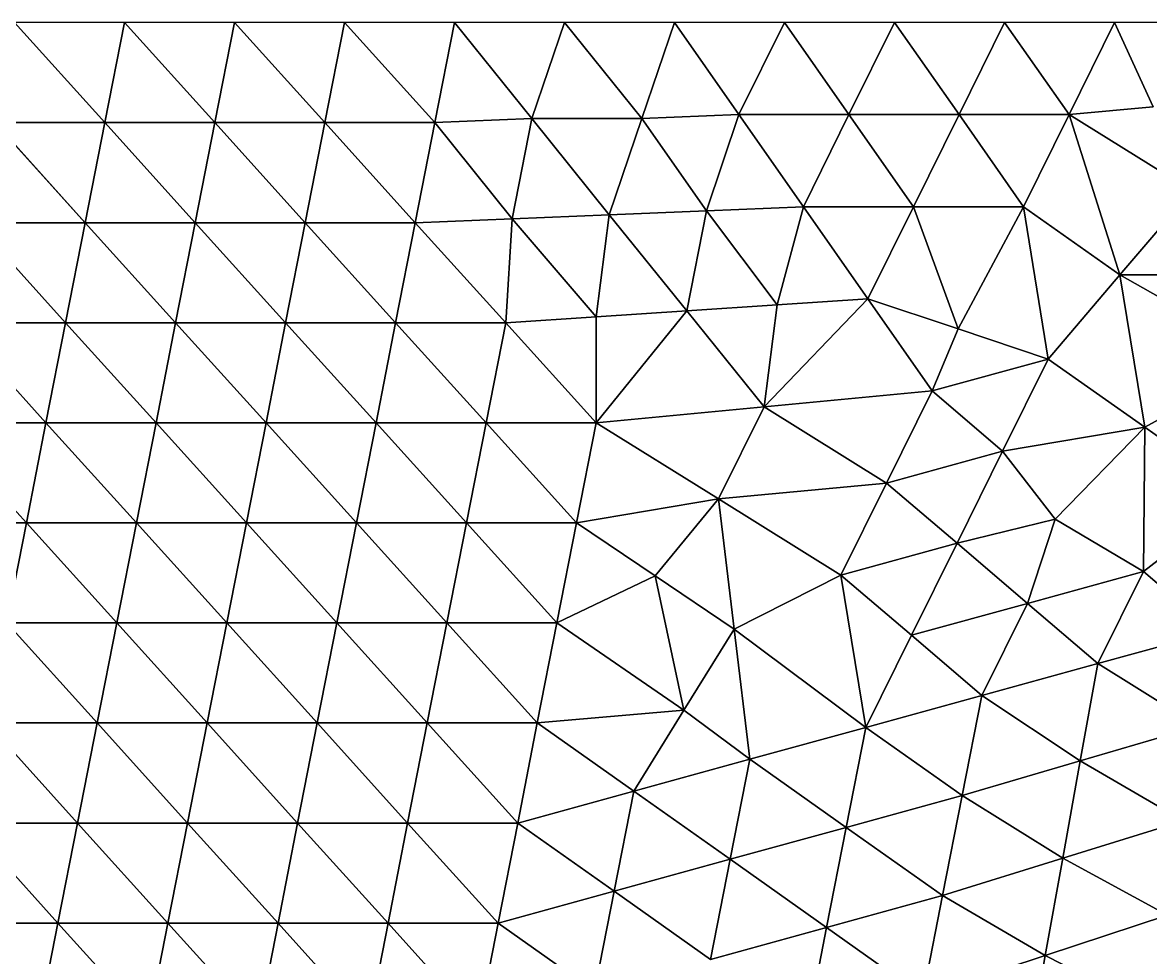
# Model space of a CAD drawing. Extents: x 100 to 350, y 100 to 150.
# Drawn here: x 265.74 to 281.76, y 136.73 to 150 of the extents above; entities that cross this region are included whole.
import ezdxf

# ---------------------------------------------------------------- set-up
doc = ezdxf.new("R2010")
doc.units = 0

msp = doc.modelspace()

# ---------------------------------------------------------------- linework, layer by layer
at = {"color": 1}
for p, q in [((266.90906, 148.579372), (265.625, 150)), ((265.625, 150), (266.90906, 148.579372)), ((267.1875, 150), (266.90906, 148.579372)), ((266.90906, 148.579372), (267.1875, 150)), ((268.47156, 148.579372), (267.1875, 150)), ((267.1875, 150), (268.47156, 148.579372)), ((268.47156, 148.579372), (268.75, 150)), ((268.75, 150), (268.47156, 148.579372)), ((268.75, 150), (270.03406, 148.579372)), ((270.03406, 148.579372), (268.75, 150)), ((270.3125, 150), (270.03406, 148.579372)), ((270.03406, 148.579372), (270.3125, 150)), ((270.3125, 150), (271.59656, 148.579372)), ((271.59656, 148.579372), (270.3125, 150)), ((271.875, 150), (271.59656, 148.579372)), ((271.59656, 148.579372), (271.875, 150)), ((272.974411, 148.635939), (271.875, 150)), ((271.875, 150), (272.974411, 148.635939)), ((273.4375, 150), (272.974411, 148.635939)), ((272.974411, 148.635939), (273.4375, 150)), ((274.536911, 148.635939), (273.4375, 150)), ((273.4375, 150), (274.536911, 148.635939)), ((275, 150), (274.536911, 148.635939)), ((274.536911, 148.635939), (275, 150)), ((275.914761, 148.692507), (275, 150)), ((275, 150), (275.914761, 148.692507)), ((276.5625, 150), (275.914761, 148.692507)), ((275.914761, 148.692507), (276.5625, 150)), ((277.477261, 148.692507), (276.5625, 150)), ((276.5625, 150), (277.477261, 148.692507)), ((278.125, 150), (277.477261, 148.692507)), ((277.477261, 148.692507), (278.125, 150)), ((279.039761, 148.692507), (278.125, 150)), ((278.125, 150), (279.039761, 148.692507)), ((279.6875, 150), (279.039761, 148.692507)), ((279.039761, 148.692507), (279.6875, 150)), ((280.602261, 148.692507), (279.6875, 150)), ((279.6875, 150), (280.602261, 148.692507)), ((280.602261, 148.692507), (281.25, 150)), ((281.25, 150), (280.602261, 148.692507)), ((281.25, 150), (281.795462, 148.805641)), ((281.795462, 148.805641), (281.25, 150)), ((280.602261, 148.692507), (281.795462, 148.805641)), ((281.795462, 148.805641), (280.602261, 148.692507)), ((274.536911, 148.635939), (275.914761, 148.692507)), ((275.914761, 148.692507), (274.536911, 148.635939)), ((275.914761, 148.692507), (275.451672, 147.328446)), ((275.451672, 147.328446), (275.914761, 148.692507)), ((275.914761, 148.692507), (277.477261, 148.692507)), ((276.829523, 147.385013), (275.914761, 148.692507)), ((277.477261, 148.692507), (275.914761, 148.692507)), ((275.914761, 148.692507), (276.829523, 147.385013)), ((277.477261, 148.692507), (276.829523, 147.385013)), ((276.829523, 147.385013), (277.477261, 148.692507)), ((277.477261, 148.692507), (279.039761, 148.692507)), ((277.477261, 148.692507), (278.392023, 147.385013)), ((279.039761, 148.692507), (277.477261, 148.692507)), ((278.392023, 147.385013), (277.477261, 148.692507)), ((278.392023, 147.385013), (279.039761, 148.692507)), ((279.039761, 148.692507), (278.392023, 147.385013)), ((280.602261, 148.692507), (279.039761, 148.692507)), ((279.039761, 148.692507), (279.954523, 147.385013)), ((279.039761, 148.692507), (280.602261, 148.692507)), ((279.954523, 147.385013), (279.039761, 148.692507)), ((279.954523, 147.385013), (280.602261, 148.692507)), ((280.602261, 148.692507), (279.954523, 147.385013)), ((280.602261, 148.692507), (281.323887, 146.416924)), ((282.340925, 147.611282), (280.602261, 148.692507)), ((281.323887, 146.416924), (280.602261, 148.692507)), ((280.602261, 148.692507), (282.340925, 147.611282)), ((265.34656, 148.579372), (266.90906, 148.579372)), ((265.34656, 148.579372), (266.630621, 147.158744)), ((266.90906, 148.579372), (265.34656, 148.579372)), ((266.630621, 147.158744), (265.34656, 148.579372)), ((266.630621, 147.158744), (266.90906, 148.579372)), ((266.90906, 148.579372), (266.630621, 147.158744)), ((268.47156, 148.579372), (266.90906, 148.579372)), ((266.90906, 148.579372), (268.193121, 147.158744)), ((266.90906, 148.579372), (268.47156, 148.579372)), ((268.193121, 147.158744), (266.90906, 148.579372)), ((268.193121, 147.158744), (268.47156, 148.579372)), ((268.47156, 148.579372), (268.193121, 147.158744)), ((268.47156, 148.579372), (269.755621, 147.158744)), ((270.03406, 148.579372), (268.47156, 148.579372)), ((269.755621, 147.158744), (268.47156, 148.579372)), ((268.47156, 148.579372), (270.03406, 148.579372)), ((270.03406, 148.579372), (269.755621, 147.158744)), ((269.755621, 147.158744), (270.03406, 148.579372)), ((271.318121, 147.158744), (270.03406, 148.579372)), ((270.03406, 148.579372), (271.59656, 148.579372)), ((271.59656, 148.579372), (270.03406, 148.579372)), ((270.03406, 148.579372), (271.318121, 147.158744)), ((271.59656, 148.579372), (271.318121, 147.158744)), ((271.318121, 147.158744), (271.59656, 148.579372)), ((271.59656, 148.579372), (272.974411, 148.635939)), ((272.974411, 148.635939), (271.59656, 148.579372)), ((272.695971, 147.215311), (271.59656, 148.579372)), ((271.59656, 148.579372), (272.695971, 147.215311)), ((272.974411, 148.635939), (272.695971, 147.215311)), ((272.695971, 147.215311), (272.974411, 148.635939)), ((272.974411, 148.635939), (274.536911, 148.635939)), ((274.073822, 147.271879), (272.974411, 148.635939)), ((274.536911, 148.635939), (272.974411, 148.635939)), ((272.974411, 148.635939), (274.073822, 147.271879)), ((274.536911, 148.635939), (274.073822, 147.271879)), ((274.073822, 147.271879), (274.536911, 148.635939)), ((275.451672, 147.328446), (274.536911, 148.635939)), ((274.536911, 148.635939), (275.451672, 147.328446)), ((281.323887, 146.416924), (282.340925, 147.611282)), ((282.340925, 147.611282), (281.323887, 146.416924)), ((275.451672, 147.328446), (276.829523, 147.385013)), ((276.829523, 147.385013), (275.451672, 147.328446)), ((276.829523, 147.385013), (276.458759, 145.992669)), ((276.458759, 145.992669), (276.829523, 147.385013)), ((278.392023, 147.385013), (276.829523, 147.385013)), ((276.829523, 147.385013), (277.744284, 146.07752)), ((277.744284, 146.07752), (276.829523, 147.385013)), ((276.829523, 147.385013), (278.392023, 147.385013)), ((277.744284, 146.07752), (278.392023, 147.385013)), ((278.392023, 147.385013), (277.744284, 146.07752)), ((279.954523, 147.385013), (278.392023, 147.385013)), ((278.392023, 147.385013), (279.025567, 145.650042)), ((279.025567, 145.650042), (278.392023, 147.385013)), ((278.392023, 147.385013), (279.954523, 147.385013)), ((279.025567, 145.650042), (279.954523, 147.385013)), ((279.954523, 147.385013), (279.025567, 145.650042)), ((279.954523, 147.385013), (281.323887, 146.416924)), ((281.323887, 146.416924), (279.954523, 147.385013)), ((279.954523, 147.385013), (280.30685, 145.222565)), ((280.30685, 145.222565), (279.954523, 147.385013)), ((271.318121, 147.158744), (272.695971, 147.215311)), ((272.695971, 147.215311), (271.318121, 147.158744)), ((272.695971, 147.215311), (272.602181, 145.738116)), ((272.602181, 145.738116), (272.695971, 147.215311)), ((272.695971, 147.215311), (274.073822, 147.271879)), ((274.073822, 147.271879), (272.695971, 147.215311)), ((273.887707, 145.822967), (272.695971, 147.215311)), ((272.695971, 147.215311), (273.887707, 145.822967)), ((274.073822, 147.271879), (273.887707, 145.822967)), ((273.887707, 145.822967), (274.073822, 147.271879)), ((274.073822, 147.271879), (275.451672, 147.328446)), ((275.451672, 147.328446), (274.073822, 147.271879)), ((275.173233, 145.907818), (274.073822, 147.271879)), ((274.073822, 147.271879), (275.173233, 145.907818)), ((275.451672, 147.328446), (275.173233, 145.907818)), ((275.173233, 145.907818), (275.451672, 147.328446)), ((276.458759, 145.992669), (275.451672, 147.328446)), ((275.451672, 147.328446), (276.458759, 145.992669)), ((266.630621, 147.158744), (265.068121, 147.158744)), ((265.068121, 147.158744), (266.352181, 145.738116)), ((266.352181, 145.738116), (265.068121, 147.158744)), ((265.068121, 147.158744), (266.630621, 147.158744)), ((266.352181, 145.738116), (266.630621, 147.158744)), ((266.630621, 147.158744), (266.352181, 145.738116)), ((266.630621, 147.158744), (267.914681, 145.738116)), ((268.193121, 147.158744), (266.630621, 147.158744)), ((267.914681, 145.738116), (266.630621, 147.158744)), ((266.630621, 147.158744), (268.193121, 147.158744)), ((268.193121, 147.158744), (267.914681, 145.738116)), ((267.914681, 145.738116), (268.193121, 147.158744)), ((269.477181, 145.738116), (268.193121, 147.158744)), ((268.193121, 147.158744), (269.755621, 147.158744)), ((269.755621, 147.158744), (268.193121, 147.158744)), ((268.193121, 147.158744), (269.477181, 145.738116)), ((269.755621, 147.158744), (269.477181, 145.738116)), ((269.477181, 145.738116), (269.755621, 147.158744)), ((269.755621, 147.158744), (271.318121, 147.158744)), ((269.755621, 147.158744), (271.039681, 145.738116)), ((271.318121, 147.158744), (269.755621, 147.158744)), ((271.039681, 145.738116), (269.755621, 147.158744)), ((271.318121, 147.158744), (271.039681, 145.738116)), ((271.039681, 145.738116), (271.318121, 147.158744)), ((272.602181, 145.738116), (271.318121, 147.158744)), ((271.318121, 147.158744), (272.602181, 145.738116)), ((281.323887, 146.416924), (280.30685, 145.222565)), ((280.30685, 145.222565), (281.323887, 146.416924)), ((282.886387, 146.416924), (281.323887, 146.416924)), ((281.323887, 146.416924), (283.43185, 145.222565)), ((281.323887, 146.416924), (281.676214, 144.254475)), ((283.43185, 145.222565), (281.323887, 146.416924)), ((281.676214, 144.254475), (281.323887, 146.416924)), ((281.323887, 146.416924), (282.886387, 146.416924)), ((277.744284, 146.07752), (276.272644, 144.543757)), ((276.272644, 144.543757), (277.744284, 146.07752)), ((277.744284, 146.07752), (276.458759, 145.992669)), ((276.458759, 145.992669), (277.744284, 146.07752)), ((278.659046, 144.770026), (277.744284, 146.07752)), ((279.025567, 145.650042), (277.744284, 146.07752)), ((277.744284, 146.07752), (278.659046, 144.770026)), ((277.744284, 146.07752), (279.025567, 145.650042)), ((275.173233, 145.907818), (276.458759, 145.992669)), ((276.458759, 145.992669), (275.173233, 145.907818)), ((276.458759, 145.992669), (276.272644, 144.543757)), ((276.272644, 144.543757), (276.458759, 145.992669)), ((272.602181, 145.738116), (273.887707, 145.822967)), ((273.887707, 145.822967), (272.602181, 145.738116)), ((273.886242, 144.317488), (275.173233, 145.907818)), ((275.173233, 145.907818), (273.886242, 144.317488)), ((273.887707, 145.822967), (273.886242, 144.317488)), ((273.886242, 144.317488), (273.887707, 145.822967)), ((275.173233, 145.907818), (273.887707, 145.822967)), ((273.887707, 145.822967), (275.173233, 145.907818)), ((276.272644, 144.543757), (275.173233, 145.907818)), ((275.173233, 145.907818), (276.272644, 144.543757)), ((266.073742, 144.317488), (264.789681, 145.738116)), ((264.789681, 145.738116), (266.073742, 144.317488)), ((266.352181, 145.738116), (264.789681, 145.738116)), ((264.789681, 145.738116), (266.352181, 145.738116)), ((266.073742, 144.317488), (266.352181, 145.738116)), ((266.352181, 145.738116), (266.073742, 144.317488)), ((266.352181, 145.738116), (267.914681, 145.738116)), ((267.636242, 144.317488), (266.352181, 145.738116)), ((267.914681, 145.738116), (266.352181, 145.738116)), ((266.352181, 145.738116), (267.636242, 144.317488)), ((267.914681, 145.738116), (267.636242, 144.317488)), ((267.636242, 144.317488), (267.914681, 145.738116)), ((267.914681, 145.738116), (269.477181, 145.738116)), ((267.914681, 145.738116), (269.198742, 144.317488)), ((269.477181, 145.738116), (267.914681, 145.738116)), ((269.198742, 144.317488), (267.914681, 145.738116)), ((269.477181, 145.738116), (269.198742, 144.317488)), ((269.198742, 144.317488), (269.477181, 145.738116)), ((270.761242, 144.317488), (269.477181, 145.738116)), ((271.039681, 145.738116), (269.477181, 145.738116)), ((269.477181, 145.738116), (270.761242, 144.317488)), ((269.477181, 145.738116), (271.039681, 145.738116)), ((271.039681, 145.738116), (270.761242, 144.317488)), ((270.761242, 144.317488), (271.039681, 145.738116)), ((271.039681, 145.738116), (272.602181, 145.738116)), ((271.039681, 145.738116), (272.323742, 144.317488)), ((272.602181, 145.738116), (271.039681, 145.738116)), ((272.323742, 144.317488), (271.039681, 145.738116)), ((272.323742, 144.317488), (272.602181, 145.738116)), ((272.602181, 145.738116), (272.323742, 144.317488)), ((273.886242, 144.317488), (272.602181, 145.738116)), ((272.602181, 145.738116), (273.886242, 144.317488)), ((278.659046, 144.770026), (279.025567, 145.650042)), ((279.025567, 145.650042), (278.659046, 144.770026)), ((279.025567, 145.650042), (280.30685, 145.222565)), ((280.30685, 145.222565), (279.025567, 145.650042)), ((278.659046, 144.770026), (280.30685, 145.222565)), ((280.30685, 145.222565), (278.659046, 144.770026)), ((280.30685, 145.222565), (279.659111, 143.915071)), ((279.659111, 143.915071), (280.30685, 145.222565)), ((281.676214, 144.254475), (280.30685, 145.222565)), ((280.30685, 145.222565), (281.676214, 144.254475)), ((281.676214, 144.254475), (283.43185, 145.222565)), ((283.43185, 145.222565), (281.676214, 144.254475)), ((276.272644, 144.543757), (278.659046, 144.770026)), ((278.659046, 144.770026), (276.272644, 144.543757)), ((278.011307, 143.462533), (278.659046, 144.770026)), ((278.659046, 144.770026), (278.011307, 143.462533)), ((279.659111, 143.915071), (278.659046, 144.770026)), ((278.659046, 144.770026), (279.659111, 143.915071)), ((273.886242, 144.317488), (276.272644, 144.543757)), ((276.272644, 144.543757), (273.886242, 144.317488)), ((276.272644, 144.543757), (275.624905, 143.236264)), ((275.624905, 143.236264), (276.272644, 144.543757)), ((278.011307, 143.462533), (276.272644, 144.543757)), ((276.272644, 144.543757), (278.011307, 143.462533)), ((266.073742, 144.317488), (264.511242, 144.317488)), ((264.511242, 144.317488), (265.795302, 142.89686)), ((264.511242, 144.317488), (266.073742, 144.317488)), ((265.795302, 142.89686), (264.511242, 144.317488)), ((265.795302, 142.89686), (266.073742, 144.317488)), ((266.073742, 144.317488), (265.795302, 142.89686)), ((267.357802, 142.89686), (266.073742, 144.317488)), ((266.073742, 144.317488), (267.636242, 144.317488)), ((267.636242, 144.317488), (266.073742, 144.317488)), ((266.073742, 144.317488), (267.357802, 142.89686)), ((267.357802, 142.89686), (267.636242, 144.317488)), ((267.636242, 144.317488), (267.357802, 142.89686)), ((269.198742, 144.317488), (267.636242, 144.317488)), ((267.636242, 144.317488), (268.920302, 142.89686)), ((267.636242, 144.317488), (269.198742, 144.317488)), ((268.920302, 142.89686), (267.636242, 144.317488)), ((269.198742, 144.317488), (268.920302, 142.89686)), ((268.920302, 142.89686), (269.198742, 144.317488)), ((269.198742, 144.317488), (270.761242, 144.317488)), ((270.761242, 144.317488), (269.198742, 144.317488)), ((269.198742, 144.317488), (270.482802, 142.89686)), ((270.482802, 142.89686), (269.198742, 144.317488)), ((270.761242, 144.317488), (270.482802, 142.89686)), ((270.482802, 142.89686), (270.761242, 144.317488)), ((272.323742, 144.317488), (270.761242, 144.317488)), ((270.761242, 144.317488), (272.045302, 142.89686)), ((272.045302, 142.89686), (270.761242, 144.317488)), ((270.761242, 144.317488), (272.323742, 144.317488)), ((272.045302, 142.89686), (272.323742, 144.317488)), ((272.323742, 144.317488), (272.045302, 142.89686)), ((273.607802, 142.89686), (272.323742, 144.317488)), ((272.323742, 144.317488), (273.886242, 144.317488)), ((273.886242, 144.317488), (272.323742, 144.317488)), ((272.323742, 144.317488), (273.607802, 142.89686)), ((273.607802, 142.89686), (273.886242, 144.317488)), ((273.886242, 144.317488), (273.607802, 142.89686)), ((273.886242, 144.317488), (275.624905, 143.236264)), ((275.624905, 143.236264), (273.886242, 144.317488)), ((279.659111, 143.915071), (281.676214, 144.254475)), ((281.676214, 144.254475), (279.659111, 143.915071)), ((280.403475, 142.946982), (281.676214, 144.254475)), ((281.676214, 144.254475), (280.403475, 142.946982)), ((281.659242, 142.205161), (281.676214, 144.254475)), ((281.676214, 144.254475), (281.659242, 142.205161)), ((281.676214, 144.254475), (283.045578, 143.286385)), ((283.045578, 143.286385), (281.676214, 144.254475)), ((279.659111, 143.915071), (278.011307, 143.462533)), ((278.011307, 143.462533), (279.659111, 143.915071)), ((279.659111, 143.915071), (279.011373, 142.607578)), ((279.011373, 142.607578), (279.659111, 143.915071)), ((280.403475, 142.946982), (279.659111, 143.915071)), ((279.659111, 143.915071), (280.403475, 142.946982)), ((275.624905, 143.236264), (278.011307, 143.462533)), ((278.011307, 143.462533), (275.624905, 143.236264)), ((277.363569, 142.15504), (278.011307, 143.462533)), ((278.011307, 143.462533), (277.363569, 142.15504)), ((279.011373, 142.607578), (278.011307, 143.462533)), ((278.011307, 143.462533), (279.011373, 142.607578)), ((273.607802, 142.89686), (275.624905, 143.236264)), ((275.624905, 143.236264), (273.607802, 142.89686)), ((275.624905, 143.236264), (274.72715, 142.142509)), ((274.72715, 142.142509), (275.624905, 143.236264)), ((275.624905, 143.236264), (277.363569, 142.15504)), ((275.846498, 141.388158), (275.624905, 143.236264)), ((277.363569, 142.15504), (275.624905, 143.236264)), ((275.624905, 143.236264), (275.846498, 141.388158)), ((283.045578, 143.286385), (281.659242, 142.205161)), ((281.659242, 142.205161), (283.045578, 143.286385)), ((264.232802, 142.89686), (265.795302, 142.89686)), ((265.795302, 142.89686), (264.232802, 142.89686)), ((265.516863, 141.476232), (265.795302, 142.89686)), ((265.795302, 142.89686), (265.516863, 141.476232)), ((267.357802, 142.89686), (265.795302, 142.89686)), ((265.795302, 142.89686), (267.079363, 141.476232)), ((265.795302, 142.89686), (267.357802, 142.89686)), ((267.079363, 141.476232), (265.795302, 142.89686)), ((267.079363, 141.476232), (267.357802, 142.89686)), ((267.357802, 142.89686), (267.079363, 141.476232)), ((268.641863, 141.476232), (267.357802, 142.89686)), ((268.920302, 142.89686), (267.357802, 142.89686)), ((267.357802, 142.89686), (268.641863, 141.476232)), ((267.357802, 142.89686), (268.920302, 142.89686)), ((268.920302, 142.89686), (268.641863, 141.476232)), ((268.641863, 141.476232), (268.920302, 142.89686)), ((270.204363, 141.476232), (268.920302, 142.89686)), ((268.920302, 142.89686), (270.482802, 142.89686)), ((270.482802, 142.89686), (268.920302, 142.89686)), ((268.920302, 142.89686), (270.204363, 141.476232)), ((270.482802, 142.89686), (270.204363, 141.476232)), ((270.204363, 141.476232), (270.482802, 142.89686)), ((272.045302, 142.89686), (270.482802, 142.89686)), ((270.482802, 142.89686), (271.766863, 141.476232)), ((270.482802, 142.89686), (272.045302, 142.89686)), ((271.766863, 141.476232), (270.482802, 142.89686)), ((272.045302, 142.89686), (271.766863, 141.476232)), ((271.766863, 141.476232), (272.045302, 142.89686)), ((273.329363, 141.476232), (272.045302, 142.89686)), ((273.607802, 142.89686), (272.045302, 142.89686)), ((272.045302, 142.89686), (273.329363, 141.476232)), ((272.045302, 142.89686), (273.607802, 142.89686)), ((273.329363, 141.476232), (273.607802, 142.89686)), ((273.607802, 142.89686), (273.329363, 141.476232)), ((274.72715, 142.142509), (273.607802, 142.89686)), ((273.607802, 142.89686), (274.72715, 142.142509)), ((279.011373, 142.607578), (280.403475, 142.946982)), ((280.403475, 142.946982), (279.011373, 142.607578)), ((280.011438, 141.752623), (280.403475, 142.946982)), ((280.403475, 142.946982), (280.011438, 141.752623)), ((280.403475, 142.946982), (281.659242, 142.205161)), ((281.659242, 142.205161), (280.403475, 142.946982)), ((277.363569, 142.15504), (279.011373, 142.607578)), ((279.011373, 142.607578), (277.363569, 142.15504)), ((279.011373, 142.607578), (278.363634, 141.300085)), ((278.363634, 141.300085), (279.011373, 142.607578)), ((280.011438, 141.752623), (279.011373, 142.607578)), ((279.011373, 142.607578), (280.011438, 141.752623)), ((274.72715, 142.142509), (273.329363, 141.476232)), ((273.329363, 141.476232), (274.72715, 142.142509)), ((275.133393, 140.237836), (274.72715, 142.142509)), ((274.72715, 142.142509), (275.846498, 141.388158)), ((274.72715, 142.142509), (275.133393, 140.237836)), ((275.846498, 141.388158), (274.72715, 142.142509)), ((275.846498, 141.388158), (277.363569, 142.15504)), ((277.363569, 142.15504), (275.846498, 141.388158)), ((277.715895, 139.992591), (277.363569, 142.15504)), ((278.363634, 141.300085), (277.363569, 142.15504)), ((277.363569, 142.15504), (277.715895, 139.992591)), ((277.363569, 142.15504), (278.363634, 141.300085)), ((281.659242, 142.205161), (280.011438, 141.752623)), ((280.011438, 141.752623), (281.659242, 142.205161)), ((281.659242, 142.205161), (281.011503, 140.897668)), ((281.011503, 140.897668), (281.659242, 142.205161)), ((282.659307, 141.350206), (281.659242, 142.205161)), ((281.659242, 142.205161), (282.659307, 141.350206)), ((280.011438, 141.752623), (278.363634, 141.300085)), ((278.363634, 141.300085), (280.011438, 141.752623)), ((280.011438, 141.752623), (279.363699, 140.445129)), ((279.363699, 140.445129), (280.011438, 141.752623)), ((281.011503, 140.897668), (280.011438, 141.752623)), ((280.011438, 141.752623), (281.011503, 140.897668)), ((266.800923, 140.055604), (265.516863, 141.476232)), ((265.516863, 141.476232), (266.800923, 140.055604)), ((267.079363, 141.476232), (265.516863, 141.476232)), ((265.516863, 141.476232), (267.079363, 141.476232)), ((266.800923, 140.055604), (267.079363, 141.476232)), ((267.079363, 141.476232), (266.800923, 140.055604)), ((267.079363, 141.476232), (268.641863, 141.476232)), ((268.363423, 140.055604), (267.079363, 141.476232)), ((268.641863, 141.476232), (267.079363, 141.476232)), ((267.079363, 141.476232), (268.363423, 140.055604)), ((268.641863, 141.476232), (268.363423, 140.055604)), ((268.363423, 140.055604), (268.641863, 141.476232)), ((268.641863, 141.476232), (270.204363, 141.476232)), ((268.641863, 141.476232), (269.925923, 140.055604)), ((270.204363, 141.476232), (268.641863, 141.476232)), ((269.925923, 140.055604), (268.641863, 141.476232)), ((269.925923, 140.055604), (270.204363, 141.476232)), ((270.204363, 141.476232), (269.925923, 140.055604)), ((270.204363, 141.476232), (271.766863, 141.476232)), ((271.766863, 141.476232), (270.204363, 141.476232)), ((270.204363, 141.476232), (271.488423, 140.055604)), ((271.488423, 140.055604), (270.204363, 141.476232)), ((271.766863, 141.476232), (271.488423, 140.055604)), ((271.488423, 140.055604), (271.766863, 141.476232)), ((271.766863, 141.476232), (273.329363, 141.476232)), ((273.329363, 141.476232), (271.766863, 141.476232)), ((271.766863, 141.476232), (273.050923, 140.055604)), ((273.050923, 140.055604), (271.766863, 141.476232)), ((273.329363, 141.476232), (273.050923, 140.055604)), ((273.050923, 140.055604), (273.329363, 141.476232)), ((275.133393, 140.237836), (273.329363, 141.476232)), ((273.329363, 141.476232), (275.133393, 140.237836)), ((275.133393, 140.237836), (275.846498, 141.388158)), ((275.846498, 141.388158), (275.133393, 140.237836)), ((277.715895, 139.992591), (275.846498, 141.388158)), ((275.846498, 141.388158), (276.068092, 139.540053)), ((275.846498, 141.388158), (277.715895, 139.992591)), ((276.068092, 139.540053), (275.846498, 141.388158)), ((278.363634, 141.300085), (277.715895, 139.992591)), ((277.715895, 139.992591), (278.363634, 141.300085)), ((279.363699, 140.445129), (278.363634, 141.300085)), ((278.363634, 141.300085), (279.363699, 140.445129)), ((282.659307, 141.350206), (281.011503, 140.897668)), ((281.011503, 140.897668), (282.659307, 141.350206)), ((279.363699, 140.445129), (281.011503, 140.897668)), ((281.011503, 140.897668), (279.363699, 140.445129)), ((280.762518, 139.516446), (281.011503, 140.897668)), ((281.011503, 140.897668), (280.762518, 139.516446)), ((281.011503, 140.897668), (282.439776, 140.008391)), ((282.439776, 140.008391), (281.011503, 140.897668)), ((277.715895, 139.992591), (279.363699, 140.445129)), ((279.363699, 140.445129), (277.715895, 139.992591)), ((279.08526, 139.024501), (279.363699, 140.445129)), ((279.363699, 140.445129), (279.08526, 139.024501)), ((279.363699, 140.445129), (280.762518, 139.516446)), ((280.762518, 139.516446), (279.363699, 140.445129)), ((275.133393, 140.237836), (273.050923, 140.055604)), ((273.050923, 140.055604), (275.133393, 140.237836)), ((274.420288, 139.087515), (275.133393, 140.237836)), ((275.133393, 140.237836), (274.420288, 139.087515)), ((276.068092, 139.540053), (275.133393, 140.237836)), ((275.133393, 140.237836), (276.068092, 139.540053)), ((266.800923, 140.055604), (265.238423, 140.055604)), ((265.238423, 140.055604), (266.522484, 138.634976)), ((265.238423, 140.055604), (266.800923, 140.055604)), ((266.522484, 138.634976), (265.238423, 140.055604)), ((266.522484, 138.634976), (266.800923, 140.055604)), ((266.800923, 140.055604), (266.522484, 138.634976)), ((268.084984, 138.634976), (266.800923, 140.055604)), ((266.800923, 140.055604), (268.084984, 138.634976)), ((268.363423, 140.055604), (266.800923, 140.055604)), ((266.800923, 140.055604), (268.363423, 140.055604)), ((268.084984, 138.634976), (268.363423, 140.055604)), ((268.363423, 140.055604), (268.084984, 138.634976)), ((269.925923, 140.055604), (268.363423, 140.055604)), ((268.363423, 140.055604), (269.647484, 138.634976)), ((269.647484, 138.634976), (268.363423, 140.055604)), ((268.363423, 140.055604), (269.925923, 140.055604)), ((269.647484, 138.634976), (269.925923, 140.055604)), ((269.925923, 140.055604), (269.647484, 138.634976)), ((271.209984, 138.634976), (269.925923, 140.055604)), ((269.925923, 140.055604), (271.209984, 138.634976)), ((271.488423, 140.055604), (269.925923, 140.055604)), ((269.925923, 140.055604), (271.488423, 140.055604)), ((271.488423, 140.055604), (271.209984, 138.634976)), ((271.209984, 138.634976), (271.488423, 140.055604)), ((272.772484, 138.634976), (271.488423, 140.055604)), ((271.488423, 140.055604), (273.050923, 140.055604)), ((273.050923, 140.055604), (271.488423, 140.055604)), ((271.488423, 140.055604), (272.772484, 138.634976)), ((273.050923, 140.055604), (272.772484, 138.634976)), ((272.772484, 138.634976), (273.050923, 140.055604)), ((273.050923, 140.055604), (274.420288, 139.087515)), ((274.420288, 139.087515), (273.050923, 140.055604)), ((276.068092, 139.540053), (277.715895, 139.992591)), ((277.715895, 139.992591), (276.068092, 139.540053)), ((277.715895, 139.992591), (277.437456, 138.571963)), ((277.437456, 138.571963), (277.715895, 139.992591)), ((279.08526, 139.024501), (277.715895, 139.992591)), ((277.715895, 139.992591), (279.08526, 139.024501)), ((282.439776, 140.008391), (280.762518, 139.516446)), ((280.762518, 139.516446), (282.439776, 140.008391)), ((274.420288, 139.087515), (276.068092, 139.540053)), ((276.068092, 139.540053), (274.420288, 139.087515)), ((276.068092, 139.540053), (275.789652, 138.119425)), ((275.789652, 138.119425), (276.068092, 139.540053)), ((277.437456, 138.571963), (276.068092, 139.540053)), ((276.068092, 139.540053), (277.437456, 138.571963)), ((280.762518, 139.516446), (279.08526, 139.024501)), ((279.08526, 139.024501), (280.762518, 139.516446)), ((280.513533, 138.135224), (280.762518, 139.516446)), ((280.762518, 139.516446), (280.513533, 138.135224)), ((280.762518, 139.516446), (282.220246, 138.666575)), ((282.220246, 138.666575), (280.762518, 139.516446)), ((274.420288, 139.087515), (272.772484, 138.634976)), ((272.772484, 138.634976), (274.420288, 139.087515)), ((274.141848, 137.666887), (274.420288, 139.087515)), ((274.420288, 139.087515), (274.141848, 137.666887)), ((274.420288, 139.087515), (275.789652, 138.119425)), ((275.789652, 138.119425), (274.420288, 139.087515)), ((277.437456, 138.571963), (279.08526, 139.024501)), ((279.08526, 139.024501), (277.437456, 138.571963)), ((279.08526, 139.024501), (278.80682, 137.603873)), ((278.80682, 137.603873), (279.08526, 139.024501)), ((280.513533, 138.135224), (279.08526, 139.024501)), ((279.08526, 139.024501), (280.513533, 138.135224)), ((266.244044, 137.214348), (264.959984, 138.634976)), ((266.522484, 138.634976), (264.959984, 138.634976)), ((264.959984, 138.634976), (266.244044, 137.214348)), ((264.959984, 138.634976), (266.522484, 138.634976)), ((266.522484, 138.634976), (266.244044, 137.214348)), ((266.244044, 137.214348), (266.522484, 138.634976)), ((268.084984, 138.634976), (266.522484, 138.634976)), ((266.522484, 138.634976), (267.806544, 137.214348)), ((267.806544, 137.214348), (266.522484, 138.634976)), ((266.522484, 138.634976), (268.084984, 138.634976)), ((267.806544, 137.214348), (268.084984, 138.634976)), ((268.084984, 138.634976), (267.806544, 137.214348)), ((269.369044, 137.214348), (268.084984, 138.634976)), ((269.647484, 138.634976), (268.084984, 138.634976)), ((268.084984, 138.634976), (269.369044, 137.214348)), ((268.084984, 138.634976), (269.647484, 138.634976)), ((269.647484, 138.634976), (269.369044, 137.214348)), ((269.369044, 137.214348), (269.647484, 138.634976)), ((270.931544, 137.214348), (269.647484, 138.634976)), ((269.647484, 138.634976), (271.209984, 138.634976)), ((271.209984, 138.634976), (269.647484, 138.634976)), ((269.647484, 138.634976), (270.931544, 137.214348)), ((271.209984, 138.634976), (270.931544, 137.214348)), ((270.931544, 137.214348), (271.209984, 138.634976)), ((271.209984, 138.634976), (272.772484, 138.634976)), ((272.494044, 137.214348), (271.209984, 138.634976)), ((272.772484, 138.634976), (271.209984, 138.634976)), ((271.209984, 138.634976), (272.494044, 137.214348)), ((272.772484, 138.634976), (272.494044, 137.214348)), ((272.494044, 137.214348), (272.772484, 138.634976)), ((272.772484, 138.634976), (274.141848, 137.666887)), ((274.141848, 137.666887), (272.772484, 138.634976)), ((277.437456, 138.571963), (275.789652, 138.119425)), ((275.789652, 138.119425), (277.437456, 138.571963)), ((277.159016, 137.151335), (277.437456, 138.571963)), ((277.437456, 138.571963), (277.159016, 137.151335)), ((278.80682, 137.603873), (277.437456, 138.571963)), ((277.437456, 138.571963), (278.80682, 137.603873)), ((280.513533, 138.135224), (282.220246, 138.666575)), ((282.220246, 138.666575), (280.513533, 138.135224)), ((275.789652, 138.119425), (274.141848, 137.666887)), ((274.141848, 137.666887), (275.789652, 138.119425)), ((275.511212, 136.698797), (275.789652, 138.119425)), ((275.789652, 138.119425), (275.511212, 136.698797)), ((275.789652, 138.119425), (277.159016, 137.151335)), ((277.159016, 137.151335), (275.789652, 138.119425)), ((280.513533, 138.135224), (278.80682, 137.603873)), ((278.80682, 137.603873), (280.513533, 138.135224)), ((280.513533, 138.135224), (280.264548, 136.754003)), ((280.264548, 136.754003), (280.513533, 138.135224)), ((282.000715, 137.32476), (280.513533, 138.135224)), ((280.513533, 138.135224), (282.000715, 137.32476)), ((272.494044, 137.214348), (274.141848, 137.666887)), ((274.141848, 137.666887), (272.494044, 137.214348)), ((274.141848, 137.666887), (273.863409, 136.246259)), ((273.863409, 136.246259), (274.141848, 137.666887)), ((274.141848, 137.666887), (275.511212, 136.698797)), ((275.511212, 136.698797), (274.141848, 137.666887)), ((277.159016, 137.151335), (278.80682, 137.603873)), ((278.80682, 137.603873), (277.159016, 137.151335)), ((278.528381, 136.183246), (278.80682, 137.603873)), ((278.80682, 137.603873), (278.528381, 136.183246)), ((278.80682, 137.603873), (280.264548, 136.754003)), ((280.264548, 136.754003), (278.80682, 137.603873)), ((280.264548, 136.754003), (282.000715, 137.32476)), ((282.000715, 137.32476), (280.264548, 136.754003)), ((264.681544, 137.214348), (266.244044, 137.214348)), ((266.244044, 137.214348), (264.681544, 137.214348)), ((266.244044, 137.214348), (265.965605, 135.79372)), ((265.965605, 135.79372), (266.244044, 137.214348)), ((266.244044, 137.214348), (267.806544, 137.214348)), ((267.528105, 135.79372), (266.244044, 137.214348)), ((267.806544, 137.214348), (266.244044, 137.214348)), ((266.244044, 137.214348), (267.528105, 135.79372)), ((267.528105, 135.79372), (267.806544, 137.214348)), ((267.806544, 137.214348), (267.528105, 135.79372)), ((267.806544, 137.214348), (269.369044, 137.214348)), ((269.369044, 137.214348), (267.806544, 137.214348)), ((267.806544, 137.214348), (269.090605, 135.79372)), ((269.090605, 135.79372), (267.806544, 137.214348)), ((269.369044, 137.214348), (269.090605, 135.79372)), ((269.090605, 135.79372), (269.369044, 137.214348)), ((269.369044, 137.214348), (270.931544, 137.214348)), ((270.653105, 135.79372), (269.369044, 137.214348)), ((270.931544, 137.214348), (269.369044, 137.214348)), ((269.369044, 137.214348), (270.653105, 135.79372)), ((270.653105, 135.79372), (270.931544, 137.214348)), ((270.931544, 137.214348), (270.653105, 135.79372)), ((272.494044, 137.214348), (270.931544, 137.214348)), ((270.931544, 137.214348), (272.215605, 135.79372)), ((270.931544, 137.214348), (272.494044, 137.214348)), ((272.215605, 135.79372), (270.931544, 137.214348)), ((272.215605, 135.79372), (272.494044, 137.214348)), ((272.494044, 137.214348), (272.215605, 135.79372)), ((273.863409, 136.246259), (272.494044, 137.214348)), ((272.494044, 137.214348), (273.863409, 136.246259)), ((275.511212, 136.698797), (277.159016, 137.151335)), ((277.159016, 137.151335), (275.511212, 136.698797)), ((277.159016, 137.151335), (276.880577, 135.730707)), ((276.880577, 135.730707), (277.159016, 137.151335)), ((277.159016, 137.151335), (278.528381, 136.183246)), ((278.528381, 136.183246), (277.159016, 137.151335)), ((280.264548, 136.754003), (278.528381, 136.183246)), ((278.528381, 136.183246), (280.264548, 136.754003)), ((280.015563, 135.372781), (280.264548, 136.754003)), ((280.264548, 136.754003), (280.015563, 135.372781)), ((280.264548, 136.754003), (281.781184, 135.982945)), ((281.781184, 135.982945), (280.264548, 136.754003))]:
    msp.add_line(p, q, dxfattribs=at)
at = {"color": 7}
for p, q in [((267.1875, 150), (265.625, 150)), ((268.75, 150), (267.1875, 150)), ((270.3125, 150), (268.75, 150)), ((271.875, 150), (270.3125, 150)), ((273.4375, 150), (271.875, 150)), ((275, 150), (273.4375, 150)), ((276.5625, 150), (275, 150)), ((278.125, 150), (276.5625, 150)), ((279.6875, 150), (278.125, 150)), ((281.25, 150), (279.6875, 150)), ((282.8125, 150), (281.25, 150))]:
    msp.add_line(p, q, dxfattribs=at)

doc.saveas('drawing.dxf')
